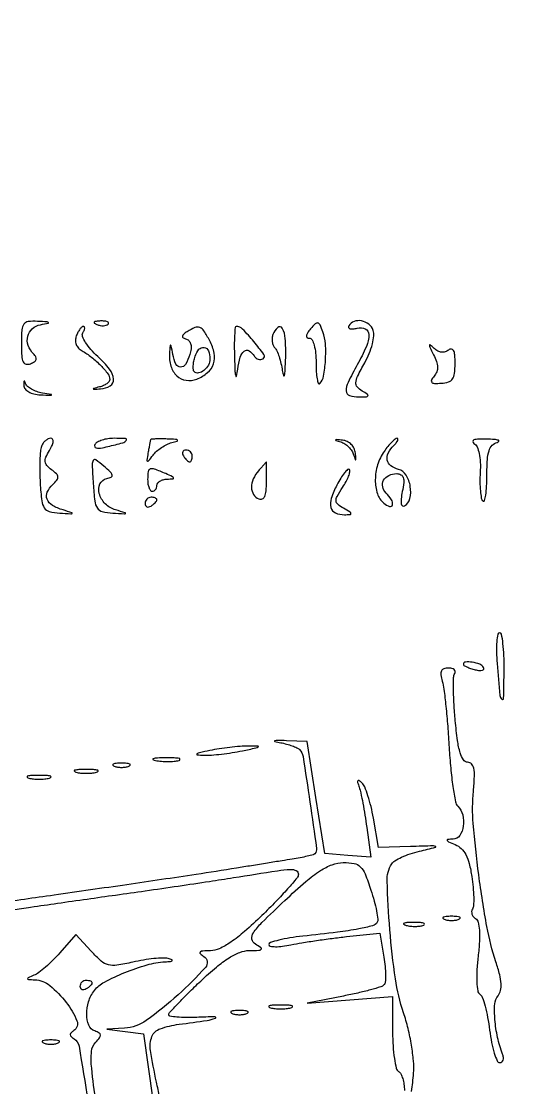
# Model space of a CAD drawing. Extents: x 24 to 1546, y 0 to 2379.
# Drawn here: x 735 to 819.2, y 1786.7 to 1967.8 of the extents above; entities that cross this region are included whole.
import ezdxf

# ---------------------------------------------------------------- set-up
doc = ezdxf.new("R2010")
doc.units = 0
doc.header["$MEASUREMENT"] = 0
doc.layers.get('0').update_dxf_attribs({"linetype": 'CONTINUOUS'})

msp = doc.modelspace()

# ---------------------------------------------------------------- linework, layer by layer
for points in [[(339.46395, 1554.999339, -0.000003), (282.698834, 1555.153426, -0.227171)], [(801.205319, 1786.106065, 0.01876), (801.550313, 1789.174588, 0.04), (801.538686, 1791.283529, 0.019741), (801.204489, 1793.944267, 0.018976), (800.62191, 1796.783592, 0.021157), (799.842422, 1799.467762, -0.045128), (798.466637, 1805.220608, -0.016376), (797.529535, 1813.567965, -0.011272), (797.06295, 1821.816925, -0.147949), (797.84043, 1824.741811, -0.12097), (798.375348, 1825.267241, -0.026384), (799.528195, 1825.871717, -0.026025), (800.972203, 1826.445343, -0.022386), (802.541961, 1826.898989, 0.001606), (805.295854, 1827.57225, 0.691298), (805.312254, 1827.710487, 0.127914), (804.932423, 1827.797307, 0.000658), (801.045271, 1827.676586), (795.590541, 1827.5), (794.735307, 1832.5, 0.016323), (794.328152, 1834.487612, 0.019602), (793.811929, 1836.325, 0.018656), (793.265532, 1837.819998, 0.110307), (792.792858, 1838.5, 0.032235), (792.310821, 1838.889159, 0.42648), (792.108853, 1838.850001, 0.215303), (792.064949, 1838.557357, 0.015735), (792.316763, 1837.762179, -0.031263), (792.594805, 1836.779162, -0.006713), (792.94635, 1835.042368, -0.006987), (793.298982, 1833.016195, -0.006614), (793.601871, 1830.943591), (794.275858, 1825.862824), (790.387929, 1826.181412), (786.5, 1826.5), (784.993134, 1836), (783.486269, 1845.5), (779.993134, 1845.654674, 0.003727), (778.435743, 1845.712006, 0.088827), (778.004094, 1845.647718, 0.752173), (778.008991, 1845.53656, 0.010924), (779, 1845.319998, -0.018575), (780.006863, 1845.083778, -0.02021), (780.965041, 1844.778956, -0.020159), (781.759506, 1844.453567, -0.086789), (782.178861, 1844.165324, -0.161302), (782.791323, 1842.976207, -0.002476), (783.966742, 1835.24171, -0.001901), (785.092041, 1827.373923, -0.235109), (784.781627, 1826.448294, -0.132415), (784.507389, 1826.29051, -0.00703), (783.520616, 1826.044062, -0.010644), (782.323732, 1825.789709, -0.007519), (780.969621, 1825.552983, 0.000545), (779.228189, 1825.273518, 0.000197), (776.756701, 1824.873127, 0.000196), (774.05148, 1824.432686, 0.000233), (771.5, 1824.015027, -0.00364), (764.644495, 1822.940741, -0.000811), (752.918409, 1821.210028, -0.000894), (740.544757, 1819.426835, -0.00166), (730.5, 1818.0316, 0.001207)], [(733.5, 1816.945108, -0.001541), (736.576595, 1817.403025, -0.000504), (741.115625, 1818.059649, -0.000502), (746.157153, 1818.778617, -0.000567), (751, 1819.458693, 0.001165), (756.024117, 1820.170355, 0.000843), (761.61875, 1820.985761, 0.000851), (766.930599, 1821.778346, 0.001858), (771, 1822.408102, -0.00117), (778.447895, 1823.571183, -0.025001), (780.666447, 1823.799563, -0.130131), (781.621998, 1823.599667, -0.283706), (782, 1822.987101, -0.175484), (781.775169, 1822.366226, -0.007016), (780.185851, 1820.51303, -0.011615), (778.190565, 1818.354668, -0.007882), (775.824173, 1815.987101, -0.012645), (772.880844, 1813.274678, -0.02952), (770.515555, 1811.437892, -0.039675), (768.590301, 1810.330568, -0.10961), (767.074173, 1809.984687, 0.011903), (765.78441, 1809.9463, 0.165066), (765.357618, 1809.775467, 0.454338), (765.354906, 1809.503329, 0.041004), (765.970069, 1809.03966, -0.463396), (766.231556, 1807.17055, -0.026651), (761.596858, 1802.505826, -0.029088), (756.181097, 1798.151532, -0.141109), (752.5, 1796.854976), (749.5, 1796.679926), (752.619629, 1796.286328), (755.739257, 1795.89273), (757.296779, 1784.696365, 0.000378)], [(758.41516, 1785.145722, 0.01584), (757.93268, 1787.69282, -0.014957), (756.905981, 1793.061069, -0.133326), (757.158085, 1795.429886, -0.220761), (758.528255, 1796.745606, -0.049988), (761.75, 1797.502279, 0.002929), (766.503768, 1798.155956, 0.058511), (767.917941, 1798.531244, 0.831287), (767.871834, 1798.767735, 0.008424), (764.75, 1798.687617, -0.012082), (762.928796, 1798.654204, -0.02008), (761.395313, 1798.724753, -0.015117), (760.201506, 1798.864294, -0.371901), (760, 1799.097737, -0.187568), (760.151056, 1799.486239, -0.003859), (761.598041, 1801.041427, -0.008497), (763.355195, 1802.8388, -0.005547), (765.440139, 1804.854943, -0.014874), (768.101021, 1807.22561, -0.034455), (770.262555, 1808.798819, -0.046841), (772.090088, 1809.719477, -0.090805), (773.690139, 1810.030409, 0.006748), (775.318587, 1810.070017, 0.195134), (775.692138, 1810.238287, 0.463509), (775.66411, 1810.501896, 0.01744), (774.712254, 1811.101222, -0.225456), (774.126375, 1811.957145, -0.189551), (774.366215, 1813.040323, -0.050679), (775.822819, 1814.79146, -0.005195), (779.712254, 1818.52761, -0.010153), (783.260359, 1821.732417, -0.03482), (785.741604, 1823.597957, -0.054788), (787.742619, 1824.603379, -0.085796), (789.631462, 1824.956797, -0.048034), (791.446125, 1824.807295, -0.152505), (792.513338, 1824.250508, -0.102197), (793.313609, 1823.038463, -0.015459), (794.312535, 1820.292983, -0.012736), (794.872186, 1818.434979, -0.017815), (795.270016, 1816.747091, -0.014273), (795.505557, 1815.352366, -0.174832), (795.395994, 1814.831715, -0.190839), (794.598539, 1814.237876, -0.019581), (792.262623, 1813.706241, -0.015597), (788.647351, 1813.147154, -0.003965), (782.75, 1812.470084, 0.01326), (780.545861, 1812.175424, 0.021322), (778.689062, 1811.795061, 0.016733), (777.256078, 1811.385861, 0.325622), (777, 1811.034341, 0.365082), (777.228331, 1810.763308, 0.040129), (778.101562, 1810.684158, 0.03423), (779.312056, 1810.754753, 0.019828), (780.75, 1810.996169, -0.010412), (782.583147, 1811.339539, -0.004376), (785.061758, 1811.728334, -0.004327), (787.719947, 1812.098017, -0.005617), (790.162366, 1812.388307), (795.824733, 1812.996872), (796.511649, 1808.931052, -0.017411), (796.725909, 1807.324071, -0.023471), (796.800393, 1805.859048, -0.021675), (796.753478, 1804.671297, -0.174792), (796.530003, 1804.182616, -0.125032), (796.004061, 1803.862306, -0.007808), (794.242245, 1803.350655, -0.011145), (792.097033, 1802.814916, -0.008019), (789.680721, 1802.308975), (783.5, 1801.117949), (790.75, 1801.660466), (798, 1802.202983), (798, 1796.160508, 0.015423), (798.072804, 1793.800831, 0.021838), (798.29375, 1791.711463, 0.018847), (798.607966, 1790.048195, 0.200842), (799, 1789.5, -0.136286), (799.384855, 1789.083825, -0.043728), (799.70625, 1788.297516, -0.03989), (799.926238, 1787.317802, -0.0353), (800, 1786.274316, 0.052642)], [(751.079199, 1761.640636, -0.000382), (747.667894, 1784.251989, -0.011118), (746.929078, 1790.050199, -0.046719), (746.897338, 1792.901261, -0.177623), (747.633723, 1794.490865, 0.027754), (748.282342, 1795.215785, 0.192055), (748.418292, 1795.663311, 0.240818), (748.196445, 1796.019369, 0.043664), (747.474301, 1796.371488, -0.205203), (746.459057, 1797.358293, -0.095826), (746.080675, 1799.189634, -0.080492), (746.40217, 1801.346626, -0.085401), (747.387168, 1803.243328, -0.109723), (749.086451, 1804.682921, -0.024563), (752.551692, 1806.293869, -0.026476), (756.33158, 1807.601719, -0.056464), (759.375727, 1808.116001, 0.009287), (760.316973, 1808.184955, 0.176111), (760.579857, 1808.308827, 0.546948), (760.546735, 1808.457508, 0.022097), (759.913652, 1808.657809, 0.074227), (759.026493, 1808.759435, 0.01645), (757.496783, 1808.656753, 0.016748), (755.719743, 1808.418251, 0.015447), (753.913652, 1808.056272, -0.01746), (751.194584, 1807.522683, -0.103975), (749.757836, 1807.592196, -0.11831), (748.559101, 1808.233245, -0.025478), (746.869333, 1809.896683), (744.238667, 1812.764438), (741.505109, 1809.632219, -0.016901), (740.338497, 1808.383299, -0.017074), (739.094025, 1807.220423, -0.017139), (737.943704, 1806.284295, -0.063837), (737.135776, 1805.820285, 0.005301), (736.145993, 1805.396641, 0.338872), (736.060777, 1805.241509, 0.353051), (736.188597, 1805.124592, 0.005489), (737.25, 1805.070285, -0.163249), (739.823961, 1804.090299, -0.056907), (742.62006, 1801.204861, -0.064052), (744.428078, 1798.105246, -0.36995), (743.895942, 1796.435688, 0.054419), (743.433617, 1796.075164, 0.209067), (743.298913, 1795.745177, 0.200731), (743.447697, 1795.412751, 0.050091), (743.930254, 1795.043105, -0.216545), (744.778786, 1793.777764, -0.000742), (747.840798, 1775.127562, -0.003715)]]:
    msp.add_lwpolyline(points, format="xyb")
for points in [[(735, 1913.031385, 0.014412), (735.059502, 1910.967529, 0.094774), (735.310841, 1909.969184, 0.243945), (735.80053, 1909.591765, 0.136973), (736.567217, 1909.664167, 0.050236), (737.234261, 1910.000318, 0.180027), (737.517308, 1910.374685, 0.205389), (737.467629, 1910.808547, 0.06666), (737.067217, 1911.332783, -0.112058), (736.159323, 1912.7738, -0.144252), (736.077569, 1914.329529, -0.154826), (736.843626, 1915.603928, -0.133807), (738.25, 1916.294267, 0.00362), (739.568679, 1916.558172, 0.574721), (739.607621, 1916.674595, 0.200802), (739.401331, 1916.775265, 0.002047), (737.75, 1916.863818, 0.040341), (736.153513, 1916.81406, 0.212251), (735.414656, 1916.381063, 0.141333), (735.072607, 1915.419028, 0.015201)], [(744.314124, 1914.37621, 0.089832), (744.178077, 1913.65807, 0.095123), (744.30754, 1912.95316, 0.092585), (744.693725, 1912.331613, 0.080169), (745.296145, 1911.854145, -0.040466), (746.915814, 1910.767119, -0.032344), (748.47345, 1909.354403, -0.030426), (749.682451, 1907.943966, -0.163385), (750, 1906.998122, -0.170826), (749.873503, 1906.638675, -0.066018), (749.485937, 1906.268701, -0.055298), (748.919646, 1905.944574, -0.043777), (748.25, 1905.721268, 0.001986), (747.247396, 1905.477672, 0.489691), (747.214647, 1905.40389, 0.288221), (747.312064, 1905.348554, 0.001613), (748.421672, 1905.401717, 0.125134), (750.076959, 1905.913892, 0.283675), (750.646043, 1907.037212, 0.148179), (749.970569, 1908.737637, 0.039598), (747.960154, 1910.889212, -0.027518), (746.78522, 1912.087332, -0.040084), (745.901594, 1913.272944, -0.046139), (745.386346, 1914.291965, -0.236651), (745.440883, 1914.904347, 0.037682), (745.658874, 1915.324866, 0.081155), (745.74569, 1915.678152, 0.155), (745.692672, 1915.906084, 0.264603), (745.527632, 1916, 0.190705), (745.25891, 1915.893639, 0.043838), (744.927623, 1915.523012, 0.039252), (744.595969, 1914.997905, 0.029623)], [(747.8125, 1916.316886, 0.051402), (748.359369, 1916.160852, 0.05415), (748.916927, 1916.123424, 0.060344), (749.402231, 1916.202593, 0.126455), (749.729167, 1916.395833, 0.296942), (749.77538, 1916.614691, 0.208169), (749.592839, 1916.799335, 0.077125), (749.112848, 1916.910055, 0.028489), (748.416667, 1916.921053, 0.018894), (747.670344, 1916.862007, 0.168741), (747.37858, 1916.720685, 0.470617), (747.395823, 1916.538436, 0.054073)], [(763.136847, 1915.105738, 0.02649), (762.498615, 1914.652312, 0.204966), (762.328297, 1914.337409, 0.294783), (762.466658, 1914.072847, 0.048502), (763.019543, 1913.826819, -0.142288), (763.494773, 1913.498597, -0.120173), (763.758412, 1912.945056, -0.086196), (763.784212, 1912.17113, -0.042197), (763.565308, 1911.205768, -0.05374), (762.840809, 1909.560079, -0.272504), (762.00396, 1909.084678, -0.291122), (761.229109, 1909.59461, -0.058036), (760.705733, 1911.25, 0.001596), (760.421555, 1912.700476, 0.268798), (760.319513, 1912.816388, 0.489148), (760.228989, 1912.756288, 0.002201), (760.136182, 1911.44113, 0.088039), (760.377559, 1909.247151, 0.133113), (761.375938, 1907.618286, 0.153727), (762.93941, 1906.860752, 0.13003), (764.772166, 1907.06779, 0.083788), (766.590662, 1908.153612, 0.13585), (767.593655, 1909.634636, 0.13056), (767.713898, 1911.465536, 0.074468), (766.963896, 1913.567461, 0.021045), (765.979154, 1915.23481, 0.154473), (765.273044, 1915.816056, 0.200247), (764.459617, 1915.805416, 0.039116)], [(771.160037, 1910.75, 0.003641), (771.250082, 1908.366224, 0.057445), (771.379184, 1907.56522, 0.787716), (771.532128, 1907.571062, 0.018686), (771.723396, 1908.75, -0.038011), (772.13295, 1910.776096, -0.156169), (772.816296, 1911.807205, -0.317989), (773.639148, 1911.856581, -0.115864), (774.510081, 1910.983688, 0.083898), (774.815543, 1910.636099, 0.093041), (775.208174, 1910.423199, 0.10052), (775.625813, 1910.376669, 0.116564), (776.004531, 1910.502801, 0.432381), (776.148715, 1911.210407, 0.019052), (774.450663, 1913.428853, 0.02101), (772.547572, 1915.540856, 0.201505), (771.454545, 1916, 0.389657), (771.277687, 1915.837498, 0.007131), (771.180534, 1914.457813, 0.013515), (771.131356, 1912.763027, 0.008114)], [(777.685134, 1914.621855, 0.067768), (777.545863, 1914.029921, 0.058895), (777.559829, 1913.392433, 0.061666), (777.717154, 1912.80748, 0.096244), (778.001198, 1912.371855, -0.090277), (778.355199, 1911.84273, -0.023042), (778.723379, 1910.874857, -0.022718), (779.047589, 1909.712425, -0.02129), (779.273221, 1908.5, 0.039586), (779.461109, 1907.66196, 0.756619), (779.627536, 1907.666011, 0.050447), (779.765473, 1908.577426, 0.005216), (779.850168, 1910.75, 0.024242), (779.786743, 1913.929833, 0.11081), (779.263111, 1915.690094, 0.479817), (778.509995, 1915.816424, 0.119525)], [(784.072962, 1915.587913, 0.026051), (783.544345, 1914.878864, 0.117055), (783.365518, 1914.397195, 0.283602), (783.494603, 1914.115918, 0.148031), (783.877555, 1914, -0.278194), (784.326172, 1913.729457, -0.055638), (784.682653, 1912.821966, -0.042478), (784.922648, 1911.489747, -0.023337), (785, 1909.833333, 0.014154), (785.044062, 1908.277111, 0.029644), (785.184033, 1907.074658, 0.047295), (785.385822, 1906.344612, 0.543709), (785.626495, 1906.293162, 0.153943), (786.2862, 1907.560612, 0.028057), (786.602525, 1910.221491, 0.031012), (786.603144, 1913.023447, 0.073263), (786.172838, 1915.061811, 0.018797), (785.67672, 1916.262251, 0.227775), (785.303477, 1916.572438, 0.262416), (784.86373, 1916.451788, 0.024265)], [(790.557637, 1916.093259, 0.236417), (790.53149, 1915.80112, 0.238295), (790.749762, 1915.606613, 0.095442), (791.266748, 1915.570513, 0.033809), (791.99862, 1915.70989, -0.179312), (793.364071, 1915.574163, -0.286646), (793.965371, 1914.611965, -0.103756), (793.5424, 1912.593372, -0.024614), (792, 1909.5, 0.014486), (790.429922, 1906.504566, 0.125526), (790.127178, 1905.04169, 0.307846), (790.699024, 1904.278358, 0.086232), (792.25, 1904.030409, 0.008043), (793.543059, 1904.068693, 0.254621), (793.805827, 1904.227754, 0.398974), (793.749576, 1904.466461, 0.012965), (792.834419, 1905.032855, -0.078882), (791.99263, 1905.721569, -0.206958), (791.752599, 1906.447123, -0.093555), (792.053913, 1907.514114, -0.009831), (793.260249, 1909.82305, 0.028231), (794.021879, 1911.421435, 0.032727), (794.556434, 1913.019538, 0.035101), (794.820735, 1914.414929, 0.121449), (794.707215, 1915.320603, 0.131855), (793.935857, 1916.381649, 0.124615), (792.720647, 1916.941979, 0.135522), (791.46308, 1916.834435, 0.167159)], [(767, 1910.5, -0.12369), (766.734253, 1909.442189, -0.098468), (765.983948, 1908.53043, -0.123091), (765.075841, 1908.101819, -0.250403), (764.342163, 1908.324504, -0.172733), (764.182015, 1908.661779, -0.038557), (764.166385, 1909.309029, -0.035681), (764.265254, 1910.100568, -0.027941), (764.48069, 1910.93916, -0.100264), (765.132327, 1912.11185, -0.265039), (766.003793, 1912.425603, -0.257922), (766.737221, 1911.835625, -0.097439)], [(804.946987, 1911.186078, -0.033713), (805.450805, 1910.021221, -0.079485), (805.621814, 1909.092954, -0.100168), (805.479805, 1908.295013, -0.079399), (805.032857, 1907.53959, 0.047158), (804.577102, 1906.871235, 0.339072), (804.631605, 1906.50958, 0.190504), (805.081306, 1906.324251, 0.019149), (806.263463, 1906.352491, 0.060292), (807.469143, 1906.575147, 0.16629), (808.156546, 1907.079102, 0.124929), (808.505126, 1908.005058, 0.027876), (808.6, 1909.705439, 0.018509), (808.545973, 1911.164392, 0.096503), (808.335103, 1911.937017, 0.287905), (807.970443, 1912.161244, 0.172526), (807.476206, 1911.980253, -0.095447), (806.915568, 1911.672221, -0.108593), (806.306568, 1911.613731, -0.09693), (805.675792, 1911.818463, -0.062488), (805.0538, 1912.273794, 0.01465), (804.380215, 1912.873486, 0.603189), (804.237026, 1912.815064, 0.139852), (804.299719, 1912.470574, 0.004425)], [(735.412259, 1906, 0.150044), (735.651202, 1905.379625, 0.097616), (736.237645, 1904.874878, 0.074136), (737.133747, 1904.52932, 0.04399), (738.27092, 1904.378187, 0.000631), (740.008316, 1904.30353, 0.212893), (740.12961, 1904.351673, 0.601532), (740.109311, 1904.415117, 0.000863), (738.574048, 1904.688657, -0.040728), (737.606215, 1904.941989, -0.044688), (736.723406, 1905.343382, -0.049527), (736.044185, 1905.823202, -0.132365), (735.715387, 1906.310471, 0.025931), (735.561944, 1906.692153, 0.525088), (735.458056, 1906.709951, 0.19978), (735.389378, 1906.537535, 0.013621)], [(738.408803, 1895.62294, 0.070665), (738.2212, 1894.804443, 0.012314), (738.126609, 1893.218966, 0.013157), (738.110347, 1891.339533, 0.011459), (738.190188, 1889.37294, 0.01226), (738.454817, 1886.373942, 0.117007), (738.887084, 1885.172934, 0.19062), (739.732755, 1884.574756, 0.043435), (741.5, 1884.303864, 0.001387), (743.413108, 1884.184115, 0.203466), (743.618507, 1884.257169, 0.578914), (743.592926, 1884.370543, 0.002354), (742.074139, 1884.831447, -0.060763), (740.271834, 1885.617582, -0.164138), (739.370759, 1886.660126, -0.205985), (739.393581, 1887.866043, -0.098877), (740.313155, 1889.147817, 0.035032), (741.030671, 1889.918944, 0.19152), (741.196223, 1890.452411, 0.183687), (740.953137, 1890.967594, 0.031844), (740.11668, 1891.67634, -0.049392), (739.32585, 1892.395504, -0.157475), (739.037269, 1893.03872, -0.13353), (739.156602, 1893.796763, -0.031655), (739.758474, 1894.939096, 0.027361), (740.226164, 1895.808584, 0.08347), (740.405775, 1896.451964, 0.187674), (740.301286, 1896.836457, 0.237947), (739.977089, 1897, 0.115019), (739.540154, 1896.898141, 0.06572), (739.087463, 1896.595489, 0.0602), (738.688352, 1896.149492, 0.060904)], [(747.475228, 1895.959918, 0.233045), (747.439078, 1895.58316, 0.267624), (747.715607, 1895.356994, 0.080998), (748.450255, 1895.356325, 0.018759), (749.666211, 1895.600595, 0.006565), (752.220208, 1896.24972, 0.166708), (752.808194, 1896.645453, 0.600169), (752.669737, 1896.944926, 0.014162), (750.725684, 1897, 0.036672), (749.68039, 1896.923231, 0.040789), (748.695207, 1896.694476, 0.044761), (747.902163, 1896.35998, 0.132928)], [(756.923489, 1896.75, 0.025126), (756.879591, 1896.575726, 0.001203), (756.76365, 1895.985937, 0.001966), (756.630343, 1895.284353, 0.001414), (756.486798, 1894.5, 0.006049), (756.283993, 1893.290137, 0.342005), (756.387473, 1893.102986, 0.341144), (756.594904, 1893.156148, 0.006035), (757.338242, 1894.133332, -0.052274), (757.946108, 1894.795467, -0.033407), (758.774127, 1895.433943, -0.033401), (759.680147, 1895.956668, -0.052111), (760.524933, 1896.26733, 0.013644), (761.447147, 1896.528081, 0.601674), (761.476395, 1896.684666, 0.153533), (761.149518, 1896.810499, 0.005156), (759.75, 1896.883999, 0.00861), (758.690303, 1896.910431, 0.013774), (757.785337, 1896.892487, 0.007548), (757.043352, 1896.846076, 0.308306)], [(789.188516, 1896.381099, -0.072597), (789.871846, 1896.063528, -0.051399), (790.529101, 1895.529101, -0.051399), (791.063528, 1894.871846, -0.072597), (791.381099, 1894.188516, 0.004456), (791.636585, 1893.359714, 0.562075), (791.723681, 1893.338516, 0.222502), (791.777768, 1893.487832, 0.00298), (791.681099, 1894.488516, 0.084846), (791.456331, 1895.295795, 0.086354), (790.977033, 1895.977033, 0.086354), (790.295795, 1896.456331, 0.084846), (789.488516, 1896.681099, 0.00298), (788.487832, 1896.777768, 0.222502), (788.338516, 1896.723681, 0.562075), (788.359714, 1896.636585, 0.004456)], [(796.556704, 1894.777494, 0.078874), (795.44964, 1892.506555, 0.072554), (795.057849, 1889.937105, 0.079789), (795.417936, 1887.598583, 0.142465), (796.5, 1886, 0.085025), (797.486779, 1885.430963, 0.453172), (797.967849, 1885.692238, 0.202143), (797.810884, 1886.57164, 0.052513), (796.887132, 1887.712868, -0.145448), (796.31514, 1888.76859, -0.178851), (796.477454, 1889.870099, -0.157707), (797.353734, 1890.699128, -0.111675), (798.684017, 1891, -0.11918), (799.401091, 1890.826616, -0.200767), (799.79373, 1890.360505, -0.104027), (799.878462, 1889.48494, -0.021643), (799.640058, 1887.950289, 0.02003), (799.442146, 1886.702829, 0.067532), (799.456627, 1885.878936, 0.197602), (799.670738, 1885.523851, 0.307032), (800.015058, 1885.509306, 0.200178), (800.931593, 1886.78748, 0.097611), (800.997678, 1888.829581, 0.096828), (800.282414, 1890.75722, 0.194046), (799, 1891.710251, -0.09638), (797.692861, 1892.338361, -0.186496), (797.08399, 1893.305377, -0.168921), (797.255055, 1894.506146, -0.077456), (798.2, 1895.8, 0.025332), (798.616894, 1896.261422, 0.062512), (798.858532, 1896.6475, 0.156456), (798.88881, 1896.890481, 0.360608), (798.756704, 1897, 0.176695), (798.419603, 1896.877033, 0.022736), (797.845094, 1896.347139, 0.024291), (797.199866, 1895.628663, 0.01804)], [(811.799957, 1896.144795, -0.148147), (812.323872, 1895.536949, -0.051878), (812.683498, 1894.427863, -0.041913), (812.870693, 1892.951457, -0.025325), (812.856056, 1891.187342, 0.016411), (812.813385, 1889.553926, 0.021571), (812.887665, 1888.064667, 0.019716), (813.048487, 1886.857077, 0.154608), (813.306099, 1886.360568, 0.562256), (813.573985, 1886.425842, 0.037754), (813.796167, 1887.366669, 0.026295), (813.951094, 1888.853029, 0.012821), (814, 1890.760009, -0.01459), (814.076168, 1893.369788, -0.061843), (814.358344, 1894.904044, -0.115649), (814.896204, 1895.810167, -0.138175), (815.75, 1896.310674, 0.172284), (816.014149, 1896.490162, 0.512653), (815.957812, 1896.663236, 0.057685), (815.250716, 1896.801741, 0.012358), (814, 1896.868686, 0.015275), (812.577605, 1896.866144, 0.071507), (811.773508, 1896.723886, 0.350517), (811.603873, 1896.464203, 0.231483)], [(762.5, 1894, 0.029505), (762.768994, 1893.617226, 0.035638), (763.066025, 1893.29375, 0.038439), (763.34829, 1893.065539, 0.151918), (763.559017, 1893, 0.210953), (763.727648, 1893.07446, 0.081139), (763.870461, 1893.29375, 0.061769), (763.967655, 1893.617151, 0.042167), (764, 1894, 0.105053), (763.918938, 1894.381556, 0.099167), (763.688914, 1894.70625, 0.09642), (763.345238, 1894.923877, 0.093332), (762.940983, 1895, 0.108972), (762.586039, 1894.921712, 0.182303), (762.3746, 1894.70625, 0.161196), (762.343488, 1894.3821, 0.082592)], [(747.193638, 1889.288472, 0.012722), (747.456613, 1886.352619, 0.118272), (747.890289, 1885.165398, 0.18919), (748.736269, 1884.572667, 0.043005), (750.5, 1884.303864, 0.001084), (752.491848, 1884.177977, 0.225118), (752.668318, 1884.248851, 0.553921), (752.639294, 1884.355523, 0.001678), (751, 1884.844858, -0.124569), (749.240157, 1885.886857, -0.128452), (748.212395, 1887.629588, -0.179633), (748.339648, 1889.254873, -0.237133), (749.485371, 1890.165416, 0.05916), (750.240051, 1890.418896, 0.353436), (750.407807, 1890.766969, 0.146931), (750.113524, 1891.278416, 0.012873), (748.987475, 1892.288472, 0.021072), (747.639695, 1893.341564, 0.438506), (747.19059, 1893.248008, 0.147752), (747.012032, 1892.535436, 0.00401)], [(775.25, 1891.504169, 0.075682), (774.348905, 1890.100875, 0.107963), (774.049007, 1888.655989, 0.137443), (774.39752, 1887.460286, 0.16333), (775.3, 1886.715121, 0.197202), (775.873956, 1886.728324, 0.186123), (776.290951, 1887.141205, 0.083859), (776.532429, 1888.067588, 0.02192), (776.6, 1889.608132, 0.001382), (776.596412, 1890.90616, 0.002345), (776.585312, 1891.992465, 0.000278), (776.570473, 1892.952017, 0.614867), (776.55, 1892.961963, 0.047896), (776.513883, 1892.928581, 0.000193), (776.1475, 1892.518045, 0.000973), (775.732778, 1892.051158, 0.000613)], [(756.428571, 1890, 0.037431), (756.485989, 1889.234084, 0.056229), (756.659375, 1888.5875, 0.073811), (756.913319, 1888.145709, 0.229337), (757.214286, 1888, 0.126444), (757.513933, 1888.077008, 0.10077), (757.769196, 1888.29375, 0.089844), (757.940784, 1888.617967, 0.077041), (758, 1889, -0.16722), (758.13318, 1889.387084, -0.090029), (758.514063, 1889.726896, -0.072474), (759.080593, 1889.969234, -0.054897), (759.75, 1890.070285, 0.011173), (760.721577, 1890.131074, 0.467319), (760.827495, 1890.282091, 0.223503), (760.652006, 1890.489401, 0.005675), (759.5, 1891, 0.011051), (757.575649, 1891.777006, 0.170734), (756.872742, 1891.793491, 0.290403), (756.514008, 1891.35953, 0.031391)], [(788.53287, 1889.063563, 0.039697), (787.581195, 1886.799381, 0.142671), (787.526734, 1885.249077, 0.228893), (788.28799, 1884.342247, 0.110546), (789.809017, 1884.030409, 0.011781), (790.794816, 1884.071384, 0.42734), (790.926471, 1884.228329, 0.231463), (790.777834, 1884.462989, 0.006102), (789.68967, 1885.113861, -0.038756), (788.683381, 1885.808699, -0.213459), (788.39293, 1886.382766, -0.143032), (788.57173, 1887.125149, -0.014891), (789.519573, 1888.670216, 0.021993), (790.111202, 1889.666076, 0.032939), (790.529301, 1890.586866, 0.034681), (790.753425, 1891.335076, 0.257235), (790.653639, 1891.679694, 0.399416), (790.359522, 1891.687164, 0.038765), (789.821869, 1891.119999, 0.03268), (789.188398, 1890.224868, 0.018322)], [(756, 1885.940983, 0.108972), (756.078288, 1885.586039, 0.182303), (756.29375, 1885.3746, 0.161196), (756.6179, 1885.343488, 0.082592), (757, 1885.5, 0.029505), (757.382774, 1885.768994, 0.035638), (757.70625, 1886.066025, 0.038439), (757.934461, 1886.34829, 0.151918), (758, 1886.559017, 0.210953), (757.92554, 1886.727648, 0.081139), (757.70625, 1886.870461, 0.061769), (757.382849, 1886.967655, 0.042167), (757, 1887, 0.105053), (756.618444, 1886.918938, 0.099167), (756.29375, 1886.688914, 0.09642), (756.076123, 1886.345238, 0.093332)], [(815.726052, 1858.75, 0.001868), (816.192138, 1853.338989, 0.198638), (816.528005, 1852.696724, 0.628729), (816.834767, 1852.835841, 0.002463), (816.921053, 1857.75, 0.01282), (816.889883, 1860.146191, 0.021155), (816.72618, 1862.164062, 0.016586), (816.480064, 1863.724602, 0.359712), (816.146793, 1864, 0.364451), (815.8338, 1863.736915, 0.02322), (815.671252, 1862.457813, 0.025362), (815.621648, 1860.762879, 0.015185)], [(806.418758, 1855.75, -0.039123), (806.701552, 1854.382039, -0.005503), (807.031432, 1851.517188, -0.006253), (807.342719, 1848.110776, -0.005281), (807.588854, 1844.5, 0.009183), (807.85618, 1840.983061, 0.01298), (808.232789, 1837.864687, 0.00911), (808.657306, 1835.30526, 0.151387), (809.053464, 1834.55, -0.135761), (809.892217, 1833.063446, -0.0968), (809.989842, 1831.144461, -0.114061), (809.376447, 1829.559735, -0.238933), (808.25, 1828.936614, 0.015765), (807.364188, 1828.876523, 0.500985), (807.267301, 1828.715865, 0.19591), (807.483942, 1828.493841, 0.006734), (808.624671, 1828.0152, -0.095416), (809.653489, 1827.349838, -0.082456), (810.424701, 1826.318184, -0.059023), (810.998621, 1824.791031, -0.023184), (811.435504, 1822.581524, -0.014147), (811.656045, 1820.761057, -0.018122), (811.750569, 1819.075656, -0.016171), (811.733087, 1817.683277, -0.12786), (811.544521, 1817.072036, 0.11721), (811.409043, 1816.663518, 0.10056), (811.460489, 1816.212531, 0.092838), (811.691911, 1815.788082, 0.083418), (812.068912, 1815.45741, -0.198047), (812.518238, 1814.836189, -0.042149), (812.722976, 1813.489792, -0.032036), (812.727989, 1811.569646, -0.013527), (812.5, 1809, 0.014712), (812.29542, 1806.630433, 0.025855), (812.285583, 1804.66431, 0.026287), (812.433889, 1803.175062, 0.219791), (812.797901, 1802.624904, -0.17225), (813.212581, 1802.107964, -0.017535), (813.684142, 1800.582725, -0.020298), (814.120628, 1798.668525, -0.014827), (814.455082, 1796.513215, 0.017364), (814.793953, 1794.400238, 0.027332), (815.245609, 1792.619507, 0.025805), (815.737746, 1791.290497, 0.299652), (816.178945, 1791, 0.161613), (816.527607, 1791.115719, 0.151552), (816.748858, 1791.419765, 0.11055), (816.799018, 1791.882188, 0.063649), (816.665624, 1792.428986, -0.037411), (815.809122, 1795.282291, -0.034457), (815.357717, 1798.311112, -0.034141), (815.32912, 1800.95725, -0.160168), (815.87926, 1802.354518, 0.115971), (816.315236, 1803.230483, 0.073162), (816.412468, 1804.373824, 0.04803), (816.167308, 1805.920381, 0.016575), (815.527445, 1808.093556, -0.034858), (813.99611, 1814.095623, -0.012273), (812.618505, 1822.879177, -0.011815), (811.678473, 1831.598322, -0.044371), (811.705492, 1837.095804, 0.012311), (811.877049, 1839.578969, 0.06042), (811.770035, 1840.978145, 0.141156), (811.388783, 1841.714975, 0.206057), (810.726531, 1842, -0.25558), (810.013509, 1842.38994, -0.070547), (809.463278, 1843.592736, -0.038607), (809.015236, 1845.684508, -0.010289), (808.629815, 1849.073188, -0.008576), (808.41969, 1851.85019, -0.01195), (808.333799, 1854.340879, -0.008465), (808.346918, 1856.404794, -0.133354), (808.545233, 1857.073188, 0.17051), (808.62218, 1857.424197, 0.189714), (808.457552, 1857.727749, 0.119866), (808.04336, 1857.933109, 0.055481), (807.442386, 1858, 0.080303), (806.677897, 1857.876421, 0.208785), (806.272009, 1857.511588, 0.144387), (806.178915, 1856.851784, 0.033872)], [(810, 1858.616631, 0.269441), (810.102895, 1858.439552, 0.023164), (810.587905, 1858.192137, 0.025605), (811.234464, 1857.938235, 0.016806), (812.00138, 1857.70989, 0.033809), (812.733252, 1857.570513, 0.095442), (813.250238, 1857.606613, 0.238295), (813.46851, 1857.80112, 0.236417), (813.442363, 1858.093259, 0.164455), (812.773988, 1858.646277, 0.05364), (811.519337, 1858.977438, 0.060354), (810.361711, 1859.01255, 0.388023)], [(767, 1844, 0.003911), (765.209528, 1843.608472, 0.115039), (764.792864, 1843.406081, 0.677071), (764.840451, 1843.252678, 0.012517), (766, 1843.189271, 0.026138), (767.235369, 1843.217279, 0.010114), (768.940625, 1843.380041, 0.009981), (770.785336, 1843.631255, 0.012165), (772.5, 1843.942631, 0.001969), (774.806915, 1844.429283, 0.117893), (775.188174, 1844.611831, 0.700811), (775.141982, 1844.745382, 0.005203), (773.5, 1844.75336, 0.018144), (772.100471, 1844.694782, 0.009318), (770.353125, 1844.525195, 0.009248), (768.558693, 1844.283506, 0.013772)], [(750.75, 1841.337719, 0.057986), (751.320008, 1841.181385, 0.037979), (752, 1841.12966, 0.037979), (752.679992, 1841.181385, 0.057986), (753.25, 1841.337719, 0.174857), (753.459382, 1841.525001, 0.447206), (753.398438, 1841.693942, 0.078554), (752.89144, 1841.810911, 0.017491), (752, 1841.842105, 0.017491), (751.10856, 1841.810911, 0.078554), (750.601562, 1841.693942, 0.447206), (750.540618, 1841.525001, 0.174857)], [(757.761659, 1842.292739, 0.028254), (758.754739, 1842.159391, 0.020511), (759.869594, 1842.119272, 0.020826), (760.934218, 1842.169017, 0.041951), (761.761659, 1842.31292, 0.285845), (761.916221, 1842.476221, 0.417468), (761.814362, 1842.62839, 0.038992), (760.938425, 1842.726931, 0.009782), (759.5, 1842.747817, 0.008901), (758.071102, 1842.715166, 0.053901), (757.339362, 1842.605813, 0.67161), (757.319562, 1842.45659, 0.082665)], [(736.25, 1839.310674, 0.039571), (737.047266, 1839.168469, 0.024357), (738, 1839.122029, 0.024357), (738.952734, 1839.168469, 0.039571), (739.75, 1839.310674, 0.161593), (740.00914, 1839.478988, 0.542911), (739.957812, 1839.633659, 0.052887), (739.251983, 1839.740287, 0.011065), (738, 1839.767997, 0.011065), (736.748017, 1839.740287, 0.052887), (736.042188, 1839.633659, 0.542911), (735.99086, 1839.478988, 0.161593)], [(744.25, 1840.310674, 0.039571), (745.047266, 1840.168469, 0.024357), (746, 1840.122029, 0.024357), (746.952734, 1840.168469, 0.039571), (747.75, 1840.310674, 0.161593), (748.00914, 1840.478988, 0.542911), (747.957812, 1840.633659, 0.052887), (747.251983, 1840.740287, 0.011065), (746, 1840.767997, 0.011065), (744.748017, 1840.740287, 0.052887), (744.042188, 1840.633659, 0.542911), (743.99086, 1840.478988, 0.161593)], [(800.269032, 1814.307009, 0.037336), (801.036634, 1814.167106, 0.029507), (801.880008, 1814.127736, 0.030339), (802.671085, 1814.185595, 0.06278), (803.269032, 1814.344063, 0.31318), (803.386009, 1814.52287, 0.333666), (803.257153, 1814.684921, 0.052471), (802.580113, 1814.787295, 0.014395), (801.5, 1814.805051, 0.012823), (800.431793, 1814.764444, 0.080377), (799.900903, 1814.643467, 0.597527), (799.883358, 1814.48334, 0.087174)], [(806.75, 1815.337719, 0.057986), (807.320008, 1815.181385, 0.037979), (808, 1815.12966, 0.037979), (808.679992, 1815.181385, 0.057986), (809.25, 1815.337719, 0.174857), (809.459382, 1815.525001, 0.447206), (809.398438, 1815.693942, 0.078554), (808.89144, 1815.810911, 0.017491), (808, 1815.842105, 0.017491), (807.10856, 1815.810911, 0.078554), (806.601562, 1815.693942, 0.447206), (806.540618, 1815.525001, 0.174857)], [(747, 1804.559017, -0.151918), (746.934461, 1804.34829, -0.038439), (746.70625, 1804.066025, -0.035638), (746.382774, 1803.768994, -0.029505), (746, 1803.5, -0.082592), (745.6179, 1803.343488, -0.161196), (745.29375, 1803.3746, -0.182303), (745.078288, 1803.586039, -0.108972), (745, 1803.940983, -0.093332), (745.076123, 1804.345238, -0.09642), (745.29375, 1804.688914, -0.099167), (745.618444, 1804.918938, -0.105053), (746, 1805, -0.042167), (746.382849, 1804.967655, -0.061769), (746.70625, 1804.870461, -0.081139), (746.92554, 1804.727648, -0.210953)], [(770.75, 1799.337719, 0.057986), (771.320008, 1799.181385, 0.037979), (772, 1799.12966, 0.037979), (772.679992, 1799.181385, 0.057986), (773.25, 1799.337719, 0.174857), (773.459382, 1799.525001, 0.447206), (773.398438, 1799.693942, 0.078554), (772.89144, 1799.810911, 0.017491), (772, 1799.842105, 0.017491), (771.10856, 1799.810911, 0.078554), (770.601562, 1799.693942, 0.447206), (770.540618, 1799.525001, 0.174857)], [(777.25, 1800.310674, 0.039571), (778.047266, 1800.168469, 0.024357), (779, 1800.122029, 0.024357), (779.952734, 1800.168469, 0.039571), (780.75, 1800.310674, 0.161593), (781.00914, 1800.478988, 0.542911), (780.957812, 1800.633659, 0.052887), (780.251983, 1800.740287, 0.011065), (779, 1800.767997, 0.011065), (777.748017, 1800.740287, 0.052887), (777.042188, 1800.633659, 0.542911), (776.99086, 1800.478988, 0.161593)], [(738.75, 1794.337719, 0.057986), (739.320008, 1794.181385, 0.037979), (740, 1794.12966, 0.037979), (740.679992, 1794.181385, 0.057986), (741.25, 1794.337719, 0.174857), (741.459382, 1794.525001, 0.447206), (741.398438, 1794.693942, 0.078554), (740.89144, 1794.810911, 0.017491), (740, 1794.842105, 0.017491), (739.10856, 1794.810911, 0.078554), (738.601562, 1794.693942, 0.447206), (738.540618, 1794.525001, 0.174857)]]:
    msp.add_lwpolyline(points, format="xyb", close=True)

doc.saveas('drawing.dxf')
